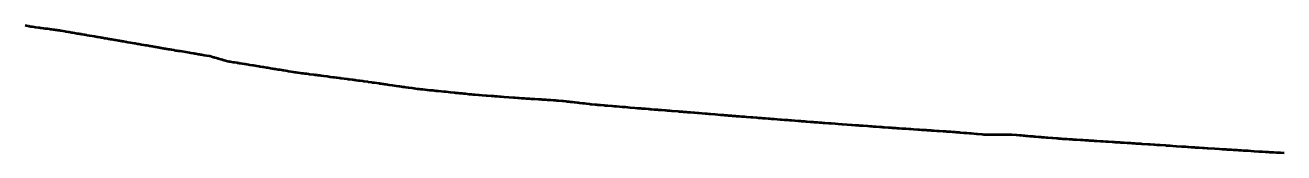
# Model space of a CAD drawing. Header units: metres. Extents: x 599858 to 604770, y 1147743 to 1148052.
# Drawn here: x 602842 to 603450, y 1147760 to 1147821 of the extents above; entities that cross this region are included whole.
import ezdxf

# ---------------------------------------------------------------- set-up
doc = ezdxf.new("R2010")
doc.units = ezdxf.units.M
doc.header["$MEASUREMENT"] = 0
doc.linetypes.add('DGN Style 3', pattern=[126.82203, 90.587164, -36.234866])
doc.layers.add('TF_-_R_TOM_2', color=190, linetype='DGN Style 3', lineweight=53)

msp = doc.modelspace()

# ---------------------------------------------------------------- linework, layer by layer
at = {"layer": 'TF_-_R_TOM_2'}
msp.add_polyline3d([(602842.39, 1147821.26, 40.509141), (602843.02, 1147821.12, 40.47), (602843.82, 1147820.94, 40.56), (602844.01, 1147820.9, 40.55), (602844.25, 1147820.85, 40.58), (602845.057927, 1147820.671297, 40.479862), (602845.27, 1147820.64, 40.45), (602845.39, 1147820.63, 40.44), (602845.41, 1147820.62, 40.44), (602845.43, 1147820.62, 40.44), (602845.73, 1147820.58, 40.47), (602846.7, 1147820.45, 40.55), (602846.77, 1147820.44, 40.54), (602847.41, 1147820.36, 40.4), (602848.79, 1147820.18, 40.37), (602848.92, 1147820.16, 40.39), (602849.33, 1147820.11, 40.44), (602849.47, 1147820.09, 40.46), (602849.79, 1147820.05, 40.49), (602849.84, 1147820.04, 40.5), (602850.04, 1147820.01, 40.49), (602851.17, 1147819.86, 40.43), (602851.3, 1147819.85, 40.42), (602852, 1147819.75, 40.4), (602852.36, 1147819.71, 40.42), (602852.76, 1147819.65, 40.47), (602853.2, 1147819.6, 40.45), (602854.15, 1147819.47, 40.41), (602854.56, 1147819.42, 40.43), (602855.08, 1147819.35, 40.42), (602855.85, 1147819.25, 40.49), (602856.29, 1147819.19, 40.45), (602856.48, 1147819.16, 40.48), (602856.76, 1147819.13, 40.45), (602857.1, 1147819.08, 40.47), (602857.41, 1147819.04, 40.45), (602857.64, 1147819.01, 40.46), (602857.83, 1147818.99, 40.48), (602858.08, 1147818.95, 40.46), (602858.259288, 1147818.928034, 40.455938), (602859.05, 1147818.8, 40.43), (602859.48, 1147818.72, 40.51), (602859.57, 1147818.71, 40.53), (602860.5, 1147818.55, 40.54), (602861.57, 1147818.37, 40.49), (602861.77, 1147818.33, 40.54), (602861.95, 1147818.3, 40.48), (602862.25, 1147818.25, 40.55), (602863.16, 1147818.09, 40.49), (602863.7, 1147818, 40.47), (602864.88, 1147817.8, 40.5), (602865.29, 1147817.73, 40.46), (602866.18, 1147817.58, 40.49), (602866.81, 1147817.47, 40.55), (602867.51, 1147817.35, 40.59), (602867.97, 1147817.27, 40.54), (602868.23, 1147817.23, 40.51), (602868.82, 1147817.13, 40.5), (602869.35, 1147817.04, 40.5), (602869.75, 1147816.97, 40.56), (602870.67, 1147816.81, 40.52), (602870.78, 1147816.79, 40.54), (602871.08, 1147816.74, 40.59), (602871.23, 1147816.72, 40.58), (602871.87, 1147816.61, 40.53), (602872.1, 1147816.57, 40.5), (602872.28, 1147816.54, 40.46), (602873.48, 1147816.33, 40.49), (602875.91, 1147815.92, 40.42), (602877.07, 1147815.72, 40.51), (602877.1, 1147815.71, 40.51), (602877.43, 1147815.66, 40.51), (602878.38, 1147815.5, 40.46), (602878.59, 1147815.46, 40.44), (602879.13, 1147815.37, 40.43), (602879.5, 1147815.31, 40.49), (602879.57, 1147815.29, 40.49), (602880.16, 1147815.19, 40.46), (602880.31, 1147815.17, 40.41), (602880.41, 1147815.15, 40.41), (602880.695342, 1147815.09806, 40.401081), (602880.94, 1147815.06, 40.44), (602881.06, 1147815.04, 40.39), (602881.39, 1147814.98, 40.36), (602882.13, 1147814.85, 40.43), (602882.54, 1147814.78, 40.45), (602883.25, 1147814.66, 40.44), (602883.46, 1147814.62, 40.48), (602884.14, 1147814.51, 40.52), (602884.22, 1147814.49, 40.52), (602884.8, 1147814.39, 40.4), (602885.59, 1147814.26, 40.37), (602886.03, 1147814.18, 40.34), (602886.74, 1147814.06, 40.39), (602887.43, 1147813.94, 40.36), (602888, 1147813.84, 40.37), (602888.43, 1147813.77, 40.39), (602888.9, 1147813.69, 40.47), (602889.02, 1147813.67, 40.46), (602889.12, 1147813.65, 40.44), (602889.65, 1147813.56, 40.44), (602889.91, 1147813.51, 40.45), (602890.68, 1147813.38, 40.41), (602890.79, 1147813.36, 40.42), (602891.09, 1147813.31, 40.46), (602891.91, 1147813.17, 40.46), (602893.02, 1147812.98, 40.41), (602893.05, 1147812.97, 40.41), (602893.06, 1147812.97, 40.41), (602893.13, 1147812.96, 40.41), (602895.07, 1147812.62, 40.46), (602895.09, 1147812.62, 40.46), (602895.14, 1147812.61, 40.47), (602895.36, 1147812.57, 40.43), (602895.45, 1147812.56, 40.43), (602896.68, 1147812.35, 40.46), (602896.83, 1147812.32, 40.45), (602897.18, 1147812.26, 40.47), (602897.97, 1147812.12, 40.46), (602898.42, 1147812.04, 40.44), (602898.46, 1147812.04, 40.44), (602898.47, 1147812.04, 40.44), (602899.65, 1147811.83, 40.31), (602900.4, 1147811.7, 40.31), (602901.1, 1147811.58, 40.42), (602901.89, 1147811.45, 40.45), (602902.36, 1147811.37, 40.46), (602902.56, 1147811.33, 40.46), (602902.66, 1147811.32, 40.48), (602903.46, 1147811.18, 40.45), (602903.93, 1147811.1, 40.4), (602904.57, 1147810.99, 40.39), (602904.74, 1147810.96, 40.4), (602905.06, 1147810.9, 40.42), (602905.46, 1147810.83, 40.36), (602906.2, 1147810.7, 40.39), (602906.55, 1147810.64, 40.41), (602907.06, 1147810.56, 40.38), (602907.29, 1147810.52, 40.43), (602907.61, 1147810.46, 40.44), (602907.73, 1147810.44, 40.45), (602908.26, 1147810.35, 40.44), (602908.75, 1147810.26, 40.39), (602909, 1147810.22, 40.4), (602909.58, 1147810.12, 40.39), (602909.92, 1147810.06, 40.41), (602910.16, 1147810.02, 40.42), (602910.22, 1147810.01, 40.41), (602910.53, 1147809.96, 40.39), (602910.86, 1147809.9, 40.46), (602911.53, 1147809.79, 40.51), (602911.59, 1147809.77, 40.5), (602911.65, 1147809.77, 40.49), (602912.08, 1147809.69, 40.37), (602912.28, 1147809.66, 40.38), (602912.98, 1147809.54, 40.34), (602914.07, 1147809.35, 40.37), (602914.292485, 1147809.305314, 40.386256), (602914.53, 1147809.27, 40.41), (602915.17, 1147809.16, 40.42), (602915.26, 1147809.15, 40.42), (602915.63, 1147809.09, 40.4), (602916.28, 1147808.98, 40.44), (602916.53, 1147808.94, 40.43), (602916.63, 1147808.92, 40.43), (602917, 1147808.86, 40.44), (602918.01, 1147808.69, 40.41), (602919.94, 1147808.37, 40.46), (602919.99, 1147808.36, 40.46), (602921.67, 1147808.08, 40.39), (602922.34, 1147807.97, 40.4), (602923.48, 1147807.78, 40.42), (602923.76, 1147807.73, 40.44), (602924.29, 1147807.64, 40.44), (602924.72, 1147807.57, 40.44), (602925.48, 1147807.44, 40.43), (602925.55, 1147807.43, 40.42), (602925.77, 1147807.39, 40.4), (602926.49, 1147807.27, 40.43), (602927.01, 1147807.19, 40.39), (602927.26, 1147807.15, 40.43), (602927.47, 1147807.11, 40.43), (602928.72, 1147806.9, 40.42), (602928.74, 1147806.9, 40.42), (602928.77, 1147806.89, 40.42), (602929.85, 1147806.71, 40.33), (602931.16, 1147806.49, 40.33), (602931.482726, 1147806.443484, 40.359974), (602932.06, 1147806.27, 40.43), (602932.12, 1147806.26, 40.43), (602932.29, 1147806.21, 40.42), (602932.88, 1147806.04, 40.44), (602933.35, 1147805.91, 40.47), (602933.66, 1147805.82, 40.46), (602933.75, 1147805.79, 40.48), (602933.81, 1147805.78, 40.47), (602933.95, 1147805.74, 40.46), (602934.67, 1147805.53, 40.46), (602935.19, 1147805.39, 40.47), (602935.52, 1147805.29, 40.47), (602935.77, 1147805.22, 40.42), (602936.76, 1147804.94, 40.3), (602937.44, 1147804.75, 40.29), (602937.54, 1147804.72, 40.27), (602937.8, 1147804.65, 40.26), (602937.91, 1147804.61, 40.25), (602938.43, 1147804.46, 40.29), (602940.211198, 1147803.956475, 40.314883), (602940.54, 1147803.91, 40.31), (602940.83, 1147803.86, 40.3), (602941.34, 1147803.78, 40.29), (602942.86, 1147803.53, 40.29), (602943.32, 1147803.45, 40.22), (602943.34, 1147803.45, 40.22), (602943.39, 1147803.44, 40.22), (602944.64, 1147803.24, 40.32), (602944.92, 1147803.19, 40.27), (602945.47, 1147803.1, 40.29), (602945.86, 1147803.04, 40.21), (602946.18, 1147802.99, 40.21), (602947.07, 1147802.84, 40.34), (602948.05, 1147802.68, 40.39), (602948.32, 1147802.64, 40.38), (602948.58, 1147802.59, 40.35), (602949.42, 1147802.46, 40.32), (602950.23, 1147802.32, 40.33), (602950.51, 1147802.28, 40.36), (602950.67, 1147802.25, 40.34), (602952.19, 1147802.01, 40.37), (602952.5, 1147801.95, 40.37), (602952.55, 1147801.95, 40.37), (602954.16, 1147801.68, 40.35), (602955.33, 1147801.49, 40.44), (602955.65, 1147801.44, 40.44), (602956.91, 1147801.24, 40.46), (602957.41, 1147801.15, 40.43), (602957.47, 1147801.14, 40.45), (602958.92, 1147800.91, 40.46), (602958.99, 1147800.9, 40.45), (602959.05, 1147800.89, 40.45), (602959.14, 1147800.87, 40.45), (602959.32, 1147800.84, 40.43), (602961.63, 1147800.46, 40.39), (602961.85, 1147800.43, 40.38), (602961.93, 1147800.42, 40.39), (602962.62, 1147800.3, 40.38), (602963.25, 1147800.2, 40.32), (602963.85, 1147800.1, 40.4), (602964.45, 1147800, 40.37), (602965.33, 1147799.86, 40.35), (602966.32, 1147799.7, 40.4), (602966.74, 1147799.63, 40.45), (602967.03, 1147799.58, 40.43), (602968.17, 1147799.4, 40.39), (602968.29, 1147799.38, 40.4), (602969.01, 1147799.26, 40.41), (602969.47, 1147799.19, 40.36), (602971.83, 1147798.8, 40.4), (602972.52, 1147798.69, 40.37), (602972.58, 1147798.68, 40.37), (602973.055146, 1147798.60385, 40.336092), (602973.9, 1147798.49, 40.27), (602974.06, 1147798.47, 40.27), (602975.08, 1147798.34, 40.35), (602975.12, 1147798.33, 40.35), (602975.2, 1147798.32, 40.35), (602975.92, 1147798.23, 40.33), (602976.59, 1147798.15, 40.27), (602977.4, 1147798.04, 40.25), (602978.15, 1147797.94, 40.26), (602979.21, 1147797.81, 40.3), (602979.66, 1147797.75, 40.3), (602981.49, 1147797.51, 40.33), (602981.57, 1147797.5, 40.33), (602981.6, 1147797.5, 40.33), (602981.77, 1147797.48, 40.3), (602982.06, 1147797.44, 40.33), (602982.42, 1147797.39, 40.31), (602982.67, 1147797.36, 40.31), (602983.310685, 1147797.277374, 40.315199), (602983.69, 1147797.23, 40.32), (602984.58, 1147797.12, 40.3), (602985.26, 1147797.03, 40.3), (602986.44, 1147796.87, 40.31), (602988.08, 1147796.66, 40.34), (602988.09, 1147796.66, 40.34), (602988.93, 1147796.55, 40.32), (602989.16, 1147796.52, 40.32), (602989.53, 1147796.47, 40.31), (602990.87, 1147796.3, 40.36), (602991.56, 1147796.21, 40.34), (602992.48, 1147796.09, 40.22), (602992.76, 1147796.05, 40.29), (602992.89, 1147796.04, 40.29), (602993.78, 1147795.92, 40.32), (602994.35, 1147795.85, 40.33), (602994.5, 1147795.83, 40.33), (602994.83, 1147795.78, 40.33), (602996.4, 1147795.58, 40.24), (602997.83, 1147795.4, 40.29), (602997.93, 1147795.38, 40.28), (602998.32, 1147795.33, 40.29), (602998.42, 1147795.32, 40.28), (602998.71, 1147795.28, 40.27), (602998.88, 1147795.26, 40.31), (603000.19, 1147795.09, 40.27), (603000.61, 1147795.03, 40.29), (603001.15, 1147794.96, 40.28), (603001.69, 1147794.89, 40.29), (603002.16, 1147794.83, 40.29), (603003.2, 1147794.7, 40.26), (603004.1, 1147794.58, 40.25), (603005.45, 1147794.41, 40.22), (603005.81, 1147794.36, 40.19), (603007.7, 1147794.09, 40.26), (603007.8, 1147794.07, 40.27), (603007.81, 1147794.07, 40.26), (603007.83, 1147794.07, 40.27), (603007.92, 1147794.06, 40.27), (603009.72, 1147793.8, 40.25), (603010.12, 1147793.74, 40.28), (603010.85, 1147793.63, 40.29), (603013.22, 1147793.29, 40.29), (603013.54, 1147793.25, 40.31), (603014.07, 1147793.17, 40.3), (603014.22, 1147793.15, 40.32), (603015, 1147793.04, 40.37), (603015.41, 1147792.98, 40.39), (603016.04, 1147792.89, 40.32), (603016.45, 1147792.83, 40.31), (603018.06, 1147792.6, 40.37), (603019.58, 1147792.38, 40.37), (603021.55, 1147792.09, 40.41), (603022.84, 1147791.91, 40.41), (603023.02, 1147791.88, 40.42), (603023.98, 1147791.74, 40.39), (603024.75, 1147791.63, 40.42), (603025.51, 1147791.52, 40.42), (603026.17, 1147791.43, 40.41), (603027.29, 1147791.27, 40.44), (603027.53, 1147791.23, 40.43), (603029, 1147791.02, 40.48), (603029.96, 1147790.88, 40.48), (603031.71549, 1147790.628557, 40.460785), (603031.83, 1147790.62, 40.46), (603032.53, 1147790.55, 40.42), (603033.31, 1147790.47, 40.4), (603033.99, 1147790.4, 40.43), (603034.18, 1147790.38, 40.45), (603035.31, 1147790.27, 40.44), (603036.47, 1147790.15, 40.4), (603037.57, 1147790.04, 40.41), (603037.92, 1147790.01, 40.4), (603038.2, 1147789.98, 40.4), (603038.33, 1147789.97, 40.39), (603039.11, 1147789.89, 40.38), (603039.87, 1147789.81, 40.38), (603040.32, 1147789.77, 40.37), (603040.41, 1147789.76, 40.37), (603040.75, 1147789.72, 40.36), (603041.06, 1147789.69, 40.35), (603041.47, 1147789.65, 40.32), (603041.66, 1147789.63, 40.32), (603041.89, 1147789.61, 40.32), (603044.48, 1147789.35, 40.37), (603045.02, 1147789.3, 40.38), (603045.41, 1147789.26, 40.38), (603047.53, 1147789.05, 40.33), (603047.54, 1147789.04, 40.33), (603049.41, 1147788.86, 40.37), (603049.71, 1147788.83, 40.38), (603049.73, 1147788.82, 40.37), (603050.34, 1147788.76, 40.34), (603051.44, 1147788.65, 40.36), (603052.14, 1147788.58, 40.38), (603052.88, 1147788.51, 40.36), (603053.27, 1147788.47, 40.36), (603053.39, 1147788.46, 40.35), (603054.17, 1147788.38, 40.36), (603054.94, 1147788.3, 40.35), (603054.97, 1147788.3, 40.35), (603055, 1147788.3, 40.35), (603056.73, 1147788.12, 40.35), (603056.99, 1147788.1, 40.36), (603057.23, 1147788.07, 40.36), (603057.852425, 1147788.013221, 40.359563), (603058.72, 1147787.94, 40.36), (603059.6, 1147787.88, 40.34), (603061.18, 1147787.76, 40.31), (603061.19, 1147787.76, 40.31), (603061.48, 1147787.73, 40.31), (603061.59, 1147787.72, 40.31), (603063.04, 1147787.61, 40.26), (603064.89, 1147787.47, 40.31), (603065.37, 1147787.44, 40.3), (603067.26, 1147787.29, 40.24), (603067.85, 1147787.25, 40.26), (603068.51, 1147787.2, 40.22), (603069.1, 1147787.15, 40.25), (603070.24, 1147787.07, 40.28), (603071.29, 1147786.99, 40.27), (603071.73, 1147786.95, 40.26), (603072.13, 1147786.92, 40.27), (603073.42, 1147786.82, 40.26), (603073.62, 1147786.81, 40.27), (603075.79, 1147786.64, 40.24), (603078.1, 1147786.47, 40.19), (603078.23, 1147786.46, 40.2), (603078.94, 1147786.4, 40.17), (603080.23, 1147786.31, 40.12), (603080.56, 1147786.28, 40.18), (603080.67, 1147786.27, 40.16), (603081.76, 1147786.19, 40.23), (603083.19, 1147786.08, 40.2), (603083.43, 1147786.06, 40.28), (603084.15, 1147786.01, 40.27), (603084.522677, 1147785.977251, 40.267063), (603085.07, 1147785.95, 40.26), (603085.26, 1147785.93, 40.27), (603085.81, 1147785.9, 40.29), (603086.69, 1147785.85, 40.21), (603087.69, 1147785.79, 40.19), (603088.21, 1147785.76, 40.18), (603088.28, 1147785.75, 40.17), (603088.47, 1147785.74, 40.17), (603090.13, 1147785.64, 40.05), (603090.55, 1147785.61, 40.09), (603091.34, 1147785.57, 40.04), (603091.47, 1147785.56, 40.1), (603092.01, 1147785.52, 40.07), (603092.6, 1147785.49, 40.07), (603093.44, 1147785.44, 40.11), (603093.72792, 1147785.422898, 40.10064), (603094.56, 1147785.36, 40.09), (603094.92, 1147785.33, 40.01), (603096.08, 1147785.24, 40.16), (603096.1, 1147785.24, 40.16), (603096.14, 1147785.24, 40.16), (603097.38, 1147785.15, 40.11), (603097.73, 1147785.12, 40.16), (603098.09, 1147785.09, 40.09), (603098.41, 1147785.07, 40.07), (603098.96, 1147785.03, 40.05), (603099.48, 1147784.99, 40.14), (603099.55, 1147784.98, 40.17), (603099.84, 1147784.96, 40.11), (603101.54, 1147784.83, 40), (603102.009932, 1147784.804995, 39.945078), (603102.21, 1147784.78, 39.93), (603103.56, 1147784.62, 40.04), (603103.95, 1147784.58, 40.03), (603104.26, 1147784.54, 40.03), (603104.42, 1147784.53, 40.04), (603104.91, 1147784.47, 40.03), (603105.05, 1147784.45, 40.04), (603105.56, 1147784.4, 40.05), (603106.27, 1147784.32, 40.06), (603106.45, 1147784.3, 40.07), (603107.34, 1147784.19, 40.09), (603107.6, 1147784.17, 40.07), (603107.77, 1147784.15, 40.09), (603108.8, 1147784.03, 40.08), (603109.39, 1147783.96, 40.12), (603110.03, 1147783.89, 40.13), (603111.43, 1147783.73, 40.11), (603111.68, 1147783.7, 40.12), (603112.27, 1147783.64, 40.12), (603113.19, 1147783.53, 40.04), (603113.28, 1147783.52, 40.04), (603113.3, 1147783.52, 40.03), (603114.79, 1147783.35, 40.15), (603115.29, 1147783.29, 40.19), (603115.39, 1147783.28, 40.19), (603115.52, 1147783.27, 40.17), (603115.659235, 1147783.254176, 40.171258), (603115.71, 1147783.25, 40.17), (603117.58, 1147783.08, 40.14), (603118.17, 1147783.03, 40.2), (603118.43, 1147783.01, 40.22), (603118.87, 1147782.97, 40.21), (603119.08, 1147782.95, 40.17), (603119.22, 1147782.94, 40.16), (603120.08, 1147782.87, 40.18), (603121.69, 1147782.73, 40.25), (603121.86, 1147782.71, 40.25), (603122.43, 1147782.66, 40.26), (603123.4, 1147782.58, 40.27), (603123.51, 1147782.57, 40.27), (603123.68, 1147782.55, 40.28), (603125.52, 1147782.39, 40.27), (603125.66, 1147782.38, 40.28), (603126.67, 1147782.3, 40.3), (603127.537735, 1147782.223768, 40.268421), (603127.8, 1147782.2, 40.26), (603129.3, 1147782.08, 40.22), (603130.63, 1147781.97, 40.31), (603130.75, 1147781.96, 40.3), (603130.99, 1147781.94, 40.3), (603131.98, 1147781.86, 40.19), (603133.21, 1147781.76, 40.21), (603134.44, 1147781.66, 40.29), (603136.64, 1147781.48, 40.32), (603136.68, 1147781.48, 40.32), (603136.69, 1147781.48, 40.32), (603136.71, 1147781.48, 40.32), (603136.72, 1147781.48, 40.32), (603138.01, 1147781.37, 40.29), (603138.52, 1147781.33, 40.29), (603139.67, 1147781.24, 40.26), (603140.07, 1147781.2, 40.27), (603141.7, 1147781.07, 40.31), (603141.88, 1147781.06, 40.32), (603143.11, 1147780.96, 40.35), (603143.71, 1147780.91, 40.33), (603144.16, 1147780.87, 40.34), (603144.69, 1147780.83, 40.34), (603146.09, 1147780.72, 40.36), (603146.34, 1147780.69, 40.35), (603146.44, 1147780.69, 40.35), (603146.5, 1147780.68, 40.35), (603147.76, 1147780.58, 40.34), (603148, 1147780.56, 40.33), (603148.77, 1147780.5, 40.35), (603149.05, 1147780.48, 40.34), (603149.53, 1147780.44, 40.39), (603151.13, 1147780.31, 40.41), (603151.42, 1147780.28, 40.4), (603151.71, 1147780.26, 40.4), (603152.436999, 1147780.197821, 40.351978), (603153.36, 1147780.13, 40.28), (603154.43, 1147780.04, 40.39), (603154.57, 1147780.03, 40.4), (603154.77, 1147780.01, 40.39), (603157.55, 1147779.79, 40.35), (603157.74, 1147779.77, 40.33), (603158.09, 1147779.74, 40.37), (603159.37, 1147779.64, 40.36), (603159.62, 1147779.62, 40.36), (603160.11, 1147779.58, 40.36), (603160.94, 1147779.51, 40.36), (603161.69, 1147779.45, 40.38), (603162.28, 1147779.41, 40.4), (603163.18, 1147779.33, 40.42), (603163.34, 1147779.32, 40.41), (603163.5, 1147779.31, 40.41), (603165.2, 1147779.17, 40.38), (603165.61, 1147779.14, 40.4), (603166.99, 1147779.02, 40.38), (603167.13, 1147779.01, 40.37), (603167.62, 1147778.97, 40.37), (603169.01, 1147778.86, 40.34), (603170.56, 1147778.74, 40.34), (603170.88, 1147778.71, 40.37), (603171.44, 1147778.67, 40.38), (603172.4, 1147778.59, 40.37), (603173.18, 1147778.52, 40.39), (603175.3, 1147778.35, 40.38), (603175.47, 1147778.34, 40.39), (603176.78, 1147778.23, 40.39), (603178.04, 1147778.13, 40.37), (603179.51, 1147778.01, 40.43), (603180.06, 1147777.97, 40.43), (603180.28, 1147777.95, 40.42), (603181.32, 1147777.87, 40.45), (603181.91, 1147777.82, 40.43), (603182.24, 1147777.79, 40.44), (603182.53, 1147777.77, 40.45), (603183.43, 1147777.7, 40.43), (603183.77, 1147777.67, 40.41), (603184.87, 1147777.58, 40.41), (603185.3, 1147777.55, 40.42), (603185.81, 1147777.5, 40.37), (603186.59, 1147777.44, 40.36), (603186.99, 1147777.41, 40.43), (603188.1, 1147777.32, 40.42), (603188.5896, 1147777.276287, 40.422822), (603188.88, 1147777.26, 40.42), (603189.04, 1147777.25, 40.41), (603189.66, 1147777.2, 40.42), (603190.66, 1147777.12, 40.41), (603192.66, 1147776.97, 40.48), (603192.71, 1147776.96, 40.48), (603192.87, 1147776.95, 40.49), (603193.48, 1147776.9, 40.5), (603193.54, 1147776.9, 40.5), (603193.64, 1147776.89, 40.51), (603195.55, 1147776.74, 40.45), (603196.45, 1147776.68, 40.45), (603197.59, 1147776.59, 40.45), (603198.4, 1147776.53, 40.45), (603199.7, 1147776.42, 40.46), (603200.98, 1147776.33, 40.46), (603201.85, 1147776.26, 40.48), (603202.65, 1147776.2, 40.48), (603203.33, 1147776.15, 40.51), (603204.01, 1147776.09, 40.5), (603206.88, 1147775.87, 40.44), (603207.41, 1147775.83, 40.47), (603208.89, 1147775.72, 40.49), (603209.82, 1147775.65, 40.45), (603209.89, 1147775.64, 40.47), (603210.38, 1147775.6, 40.49), (603210.43, 1147775.6, 40.49), (603211.4, 1147775.53, 40.53), (603212.24, 1147775.46, 40.52), (603213.85, 1147775.34, 40.45), (603215.52, 1147775.21, 40.43), (603216.7, 1147775.12, 40.49), (603217.18, 1147775.08, 40.49), (603217.42, 1147775.06, 40.49), (603218.37, 1147774.99, 40.48), (603218.73, 1147774.96, 40.47), (603219.33, 1147774.91, 40.47), (603219.87, 1147774.87, 40.47), (603221.25, 1147774.77, 40.42), (603222.59, 1147774.66, 40.51), (603222.93, 1147774.64, 40.51), (603223.13, 1147774.62, 40.51), (603223.3, 1147774.61, 40.52), (603224.17, 1147774.54, 40.49), (603224.68, 1147774.5, 40.5), (603225.625853, 1147774.429878, 40.494716), (603226.46, 1147774.37, 40.49), (603226.72, 1147774.35, 40.47), (603227.6, 1147774.29, 40.46), (603228.21, 1147774.24, 40.42), (603228.31, 1147774.24, 40.43), (603228.36, 1147774.23, 40.42), (603230.21, 1147774.1, 40.43), (603231.29, 1147774.02, 40.42), (603231.5, 1147774, 40.43), (603233.33, 1147773.87, 40.44), (603234.76, 1147773.77, 40.43), (603236.54, 1147773.64, 40.44), (603236.86, 1147773.62, 40.44), (603239.12, 1147773.45, 40.38), (603241.32, 1147773.29, 40.39), (603241.53, 1147773.28, 40.41), (603243.26, 1147773.15, 40.37), (603243.83, 1147773.11, 40.36), (603244.68, 1147773.05, 40.36), (603245.22, 1147773.01, 40.34), (603246.7, 1147772.9, 40.37), (603246.94, 1147772.89, 40.35), (603249.05, 1147772.73, 40.42), (603250.05, 1147772.66, 40.43), (603250.33, 1147772.64, 40.45), (603251.14, 1147772.58, 40.38), (603251.85, 1147772.53, 40.43), (603252.1, 1147772.51, 40.42), (603252.48, 1147772.48, 40.4), (603253.25, 1147772.43, 40.34), (603254.83, 1147772.31, 40.4), (603255.84, 1147772.24, 40.39), (603256.45, 1147772.2, 40.36), (603257.22, 1147772.14, 40.37), (603259.16, 1147772, 40.4), (603259.76, 1147771.96, 40.38), (603260.5, 1147771.9, 40.46), (603260.962143, 1147771.870899, 40.45731), (603261.93, 1147771.8, 40.46), (603262.64, 1147771.76, 40.39), (603263.23, 1147771.72, 40.48), (603263.6, 1147771.69, 40.52), (603263.64, 1147771.69, 40.52), (603264.34, 1147771.64, 40.48), (603265.55, 1147771.56, 40.48), (603265.94, 1147771.54, 40.49), (603266.67, 1147771.49, 40.51), (603267.46, 1147771.44, 40.5), (603269.01, 1147771.33, 40.45), (603269.22, 1147771.32, 40.46), (603269.89, 1147771.27, 40.46), (603271.24, 1147771.18, 40.44), (603273.28, 1147771.05, 40.48), (603273.93, 1147771, 40.48), (603274.99, 1147770.93, 40.44), (603275.48, 1147770.9, 40.44), (603276.44, 1147770.84, 40.47), (603277.33, 1147770.78, 40.5), (603277.79, 1147770.74, 40.49), (603278.55, 1147770.69, 40.45), (603279.57, 1147770.63, 40.48), (603280.09, 1147770.59, 40.52), (603280.13, 1147770.59, 40.52), (603280.76, 1147770.55, 40.48), (603281.17, 1147770.52, 40.48), (603282.44, 1147770.43, 40.47), (603283.05, 1147770.39, 40.47), (603283.61, 1147770.36, 40.41), (603285.55, 1147770.23, 40.4), (603285.85, 1147770.21, 40.4), (603286.29, 1147770.18, 40.44), (603286.74, 1147770.15, 40.44), (603287.34, 1147770.11, 40.41), (603288.1, 1147770.05, 40.46), (603288.39, 1147770.04, 40.46), (603289.05, 1147769.99, 40.45), (603289.95, 1147769.93, 40.44), (603290.866156, 1147769.867112, 40.402186), (603291.21, 1147769.84, 40.39), (603291.51, 1147769.82, 40.4), (603291.72, 1147769.8, 40.4), (603293.23, 1147769.67, 40.43), (603293.72, 1147769.63, 40.43), (603295.52, 1147769.47, 40.43), (603296.13, 1147769.42, 40.45), (603296.9, 1147769.36, 40.44), (603298.17, 1147769.25, 40.42), (603298.53, 1147769.22, 40.42), (603299.01, 1147769.18, 40.43), (603300.26, 1147769.07, 40.4), (603301.63, 1147768.95, 40.42), (603302.15, 1147768.91, 40.46), (603304.41, 1147768.72, 40.5), (603305.089635, 1147768.663864, 40.506635), (603305.3, 1147768.66, 40.51), (603305.49, 1147768.66, 40.54), (603305.64, 1147768.66, 40.53), (603306.29, 1147768.65, 40.51), (603306.71, 1147768.65, 40.52), (603307.09, 1147768.65, 40.44), (603308.55, 1147768.64, 40.39), (603309.87, 1147768.63, 40.4), (603310.09, 1147768.63, 40.41), (603311.41, 1147768.62, 40.41), (603311.85, 1147768.62, 40.39), (603312.79, 1147768.61, 40.35), (603313, 1147768.61, 40.34), (603314.97, 1147768.59, 40.28), (603315.46, 1147768.59, 40.28), (603317.18, 1147768.58, 40.23), (603317.84, 1147768.58, 40.22), (603318.676345, 1147768.566649, 40.200534), (603320.75, 1147768.4, 40.2), (603321, 1147768.38, 40.22), (603322.34, 1147768.27, 40.18), (603322.53, 1147768.26, 40.18), (603323.15, 1147768.21, 40.15), (603324.1, 1147768.13, 40.18), (603324.82, 1147768.07, 40.19), (603325.6, 1147768.01, 40.22), (603326.22, 1147767.96, 40.2), (603327.23, 1147767.88, 40.16), (603328.12, 1147767.81, 40.17), (603329.08, 1147767.73, 40.24), (603329.51, 1147767.69, 40.25), (603330.04, 1147767.65, 40.26), (603331.57, 1147767.53, 40.25), (603332.62, 1147767.44, 40.22), (603333.1, 1147767.4, 40.23), (603333.73, 1147767.35, 40.22), (603334.26, 1147767.31, 40.2), (603335.26, 1147767.23, 40.24), (603335.86, 1147767.18, 40.25), (603336.06, 1147767.17, 40.23), (603338.01, 1147767.01, 40.3), (603338.51, 1147766.97, 40.29), (603340.23, 1147766.83, 40.38), (603340.72, 1147766.79, 40.37), (603340.79, 1147766.78, 40.37), (603341.33, 1147766.74, 40.39), (603342.18, 1147766.67, 40.37), (603342.52, 1147766.64, 40.37), (603343.33, 1147766.58, 40.35), (603343.9, 1147766.53, 40.37), (603344.174721, 1147766.506992, 40.391187), (603344.77, 1147766.47, 40.43), (603344.85, 1147766.47, 40.43), (603345.19, 1147766.45, 40.43), (603345.25, 1147766.44, 40.43), (603346.3, 1147766.38, 40.41), (603346.84, 1147766.34, 40.38), (603347.79, 1147766.28, 40.39), (603348.25, 1147766.26, 40.38), (603349.84, 1147766.16, 40.4), (603351.75, 1147766.04, 40.37), (603352.88, 1147765.97, 40.4), (603353.85, 1147765.91, 40.35), (603355.13, 1147765.83, 40.29), (603355.45, 1147765.81, 40.29), (603356.09, 1147765.77, 40.31), (603357.59, 1147765.67, 40.38), (603358.06, 1147765.64, 40.37), (603358.49, 1147765.62, 40.27), (603359.2, 1147765.57, 40.37), (603359.25, 1147765.57, 40.37), (603359.75, 1147765.54, 40.37), (603361.43, 1147765.43, 40.38), (603361.65, 1147765.42, 40.38), (603361.71, 1147765.41, 40.38), (603362.34, 1147765.37, 40.4), (603362.67, 1147765.35, 40.4), (603364.11, 1147765.26, 40.4), (603364.13, 1147765.26, 40.4), (603364.91, 1147765.21, 40.37), (603365.32, 1147765.19, 40.36), (603367.03, 1147765.08, 40.34), (603367.43, 1147765.06, 40.37), (603368.15, 1147765.01, 40.39), (603368.51, 1147764.99, 40.39), (603368.61, 1147764.98, 40.4), (603370.53, 1147764.86, 40.41), (603370.85, 1147764.84, 40.41), (603371.29, 1147764.82, 40.4), (603371.94, 1147764.78, 40.33), (603372.15, 1147764.76, 40.37), (603372.83, 1147764.72, 40.39), (603374.36, 1147764.62, 40.36), (603375.71, 1147764.54, 40.39), (603375.84, 1147764.53, 40.39), (603375.9, 1147764.53, 40.4), (603376.71, 1147764.48, 40.42), (603377.18, 1147764.45, 40.39), (603377.77, 1147764.41, 40.37), (603377.86, 1147764.41, 40.36), (603378.01, 1147764.4, 40.35), (603378.66, 1147764.35, 40.34), (603379.215468, 1147764.319987, 40.355528), (603380.88, 1147764.21, 40.41), (603381.45, 1147764.17, 40.41), (603381.61, 1147764.16, 40.42), (603384.31, 1147763.98, 40.36), (603385.51, 1147763.89, 40.34), (603387.26, 1147763.78, 40.33), (603387.41, 1147763.77, 40.34), (603387.49, 1147763.76, 40.34), (603388.65, 1147763.68, 40.4), (603389.08, 1147763.65, 40.36), (603390.22, 1147763.58, 40.35), (603393, 1147763.39, 40.35), (603393.28, 1147763.37, 40.36), (603394.64, 1147763.28, 40.34), (603395.1, 1147763.25, 40.35), (603396.45, 1147763.16, 40.34), (603398.08, 1147763.05, 40.36), (603400.64, 1147762.87, 40.43), (603401.13, 1147762.84, 40.42), (603402.34, 1147762.76, 40.47), (603402.42, 1147762.75, 40.48), (603403.39, 1147762.69, 40.5), (603403.88, 1147762.65, 40.48), (603405.21, 1147762.56, 40.48), (603405.66, 1147762.53, 40.48), (603406.51, 1147762.48, 40.39), (603406.81, 1147762.46, 40.48), (603407.31, 1147762.42, 40.46), (603407.68, 1147762.4, 40.46), (603408.24, 1147762.36, 40.39), (603409.01, 1147762.31, 40.45), (603410.725827, 1147762.192599, 40.41441), (603411.46, 1147762.14, 40.4), (603411.55, 1147762.14, 40.4), (603411.56, 1147762.14, 40.4), (603412.92, 1147762.05, 40.22), (603413.45, 1147762.02, 40.21), (603416.63, 1147761.82, 40.25), (603418.85, 1147761.68, 40.3), (603420.19, 1147761.6, 40.41), (603420.84, 1147761.56, 40.41), (603420.97, 1147761.55, 40.42), (603421.49, 1147761.52, 40.4), (603422.08, 1147761.48, 40.41), (603422.53, 1147761.45, 40.44), (603422.99, 1147761.42, 40.44), (603423.27, 1147761.4, 40.43), (603424.18, 1147761.35, 40.44), (603424.58, 1147761.32, 40.44), (603425.53, 1147761.26, 40.42), (603426.04, 1147761.23, 40.45), (603426.4, 1147761.21, 40.45), (603426.96, 1147761.17, 40.45), (603427.42, 1147761.14, 40.45), (603428.29, 1147761.09, 40.48), (603429.12, 1147761.04, 40.48), (603429.42, 1147761.02, 40.45), (603430.28, 1147760.97, 40.41), (603431.07, 1147760.92, 40.47), (603431.34, 1147760.9, 40.46), (603431.65, 1147760.88, 40.47), (603432.37, 1147760.83, 40.46), (603432.68, 1147760.82, 40.45), (603433.98, 1147760.73, 40.47), (603435.69, 1147760.63, 40.48), (603437.81, 1147760.49, 40.49), (603437.95, 1147760.49, 40.48), (603438.38, 1147760.46, 40.47), (603439, 1147760.42, 40.49), (603439.68, 1147760.38, 40.49), (603441.04, 1147760.29, 40.53), (603441.75, 1147760.25, 40.53), (603442.46, 1147760.2, 40.5), (603443.150605, 1147760.159134, 40.514193), (603443.86, 1147760.12, 40.52), (603444.62, 1147760.08, 40.48), (603445.05, 1147760.06, 40.43), (603445.19, 1147760.06, 40.44), (603446.42, 1147759.99, 40.44), (603447.23, 1147759.95, 40.45), (603447.48, 1147759.94, 40.45), (603448.34, 1147759.89, 40.34), (603448.42, 1147759.89, 40.35), (603450.15, 1147759.8, 40.48)], dxfattribs=at)

doc.saveas('drawing.dxf')
